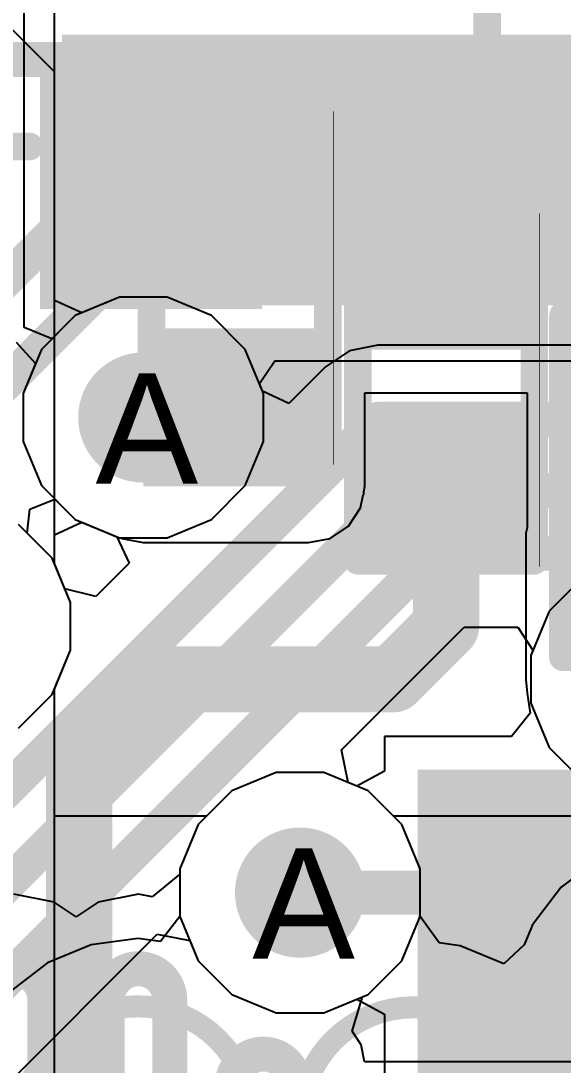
# Model space of a CAD drawing. Header units: inches. Extents: x 0 to 208, y 0 to 213.
# Drawn here: x 4.8399 to 4.9383, y 3.1648 to 3.3543 of the extents above; entities that cross this region are included whole.
import ezdxf

# ---------------------------------------------------------------- set-up
doc = ezdxf.new("R2010")
doc.units = ezdxf.units.IN
doc.header["$MEASUREMENT"] = 0
for name, color, linetype in [('Bottom Layer', 5, 'Continuous'), ('Bottom Overlay', 54, 'Continuous'), ('Bottom Paste', 16, 'Continuous'), ('Bottom Solder', 6, 'Continuous'), ('Drill Drawing', 1, 'Continuous'), ('L2_GND1', 16, 'Continuous'), ('L3_SIG1', 76, 'Continuous'), ('L4_PWR', 90, 'Continuous'), ('L5_GND2', 156, 'Continuous'), ('L6_SIG2', 130, 'Continuous'), ('L7_GND3', 216, 'Continuous'), ('Top Layer', 1, 'Continuous'), ('Top Overlay', 2, 'Continuous'), ('Top Paste', 8, 'Continuous'), ('Top Solder', 216, 'Continuous'), ('Via Holes', 16, 'Continuous')]:
    doc.layers.add(name, color=color, linetype=linetype)
doc.styles.add('Arial', font='', dxfattribs={"height": 0.2})
doc.styles.get('Arial').set_extended_font_data('Arial')

# ---------------------------------------------------------------- blocks, each defined once
blk = doc.blocks.new('RES_0402_B_423')
at = {"layer": 'Bottom Layer'}
for points in [[(-0.0095, 0.0125), (-0.0095, -0.0125), (-0.0275, -0.0125), (-0.0275, 0.0125)], [(0.0275, 0.0125), (0.0275, -0.0125), (0.0095, -0.0125), (0.0095, 0.0125)]]:
    blk.add_hatch(color=5, dxfattribs=at).paths.add_polyline_path(points)
at = {"layer": 'Bottom Paste'}
for points in [[(-0.0095, 0.0125), (-0.0095, -0.0125), (-0.0275, -0.0125), (-0.0275, 0.0125)], [(0.0275, 0.0125), (0.0275, -0.0125), (0.0095, -0.0125), (0.0095, 0.0125)]]:
    blk.add_hatch(color=16, dxfattribs=at).paths.add_polyline_path(points)
at = {"layer": 'Bottom Solder'}
for points in [[(-0.00733, 0.01466), (-0.00733, -0.01467), (-0.02966, -0.01467), (-0.02966, 0.01466)], [(0.02967, 0.01466), (0.02967, -0.01467), (0.00734, -0.01467), (0.00734, 0.01466)]]:
    blk.add_hatch(color=6, dxfattribs=at).paths.add_polyline_path(points)
at = {"layer": 'Bottom Overlay'}
for points in [[(-0.031, -0.016, 0.005, 0.005, 0), (-0.031, 0.016, 0.005, 0.005, 0)], [(0.031, 0.016, 0.005, 0.005, 0), (-0.031, 0.016, 0.005, 0.005, 0)], [(0.032, 0.017, 0.000127, 0.000127, 0), (-0.032, 0.017, 0.000127, 0.000127, 0)], [(0.031, -0.016, 0.005, 0.005, 0), (0.031, 0.016, 0.005, 0.005, 0)], [(0.031, -0.016, 0.005, 0.005, 0), (-0.031, -0.016, 0.005, 0.005, 0)]]:
    blk.add_lwpolyline(points, format="xyseb", dxfattribs=at)
for points in [[(-0.03225, 0.016, 0.0025, 0.0025, 1), (-0.02975, 0.016, 0.0025, 0.0025, 1)], [(-0.03225, 0.016, 0.0025, 0.0025, 1), (-0.02975, 0.016, 0.0025, 0.0025, 1)], [(-0.03203, 0.017, 0.0000635, 0.0000635, 1), (-0.03197, 0.017, 0.0000635, 0.0000635, 1)], [(0.02975, 0.016, 0.0025, 0.0025, 1), (0.03225, 0.016, 0.0025, 0.0025, 1)], [(0.02975, 0.016, 0.0025, 0.0025, 1), (0.03225, 0.016, 0.0025, 0.0025, 1)], [(0.03197, 0.017, 0.0000635, 0.0000635, 1), (0.03203, 0.017, 0.0000635, 0.0000635, 1)], [(-0.03225, -0.016, 0.0025, 0.0025, 1), (-0.02975, -0.016, 0.0025, 0.0025, 1)], [(-0.03225, -0.016, 0.0025, 0.0025, 1), (-0.02975, -0.016, 0.0025, 0.0025, 1)], [(0.02975, -0.016, 0.0025, 0.0025, 1), (0.03225, -0.016, 0.0025, 0.0025, 1)], [(0.02975, -0.016, 0.0025, 0.0025, 1), (0.03225, -0.016, 0.0025, 0.0025, 1)]]:
    blk.add_lwpolyline(points, format="xyseb", close=True, dxfattribs=at)
blk = doc.blocks.new('RES_0402_B_424')
at = {"layer": 'Bottom Layer'}
for points in [[(-0.0095, 0.0125), (-0.0095, -0.0125), (-0.0275, -0.0125), (-0.0275, 0.0125)], [(0.0275, 0.0125), (0.0275, -0.0125), (0.0095, -0.0125), (0.0095, 0.0125)]]:
    blk.add_hatch(color=5, dxfattribs=at).paths.add_polyline_path(points)
at = {"layer": 'Bottom Paste'}
for points in [[(-0.0095, 0.0125), (-0.0095, -0.0125), (-0.0275, -0.0125), (-0.0275, 0.0125)], [(0.0275, 0.0125), (0.0275, -0.0125), (0.0095, -0.0125), (0.0095, 0.0125)]]:
    blk.add_hatch(color=16, dxfattribs=at).paths.add_polyline_path(points)
at = {"layer": 'Bottom Solder'}
for points in [[(-0.00733, 0.01467), (-0.00733, -0.01467), (-0.02967, -0.01467), (-0.02967, 0.01467)], [(0.02967, 0.01467), (0.02967, -0.01467), (0.00733, -0.01467), (0.00733, 0.01467)]]:
    blk.add_hatch(color=6, dxfattribs=at).paths.add_polyline_path(points)
at = {"layer": 'Bottom Overlay'}
for points in [[(-0.031, -0.016, 0.005, 0.005, 0), (-0.031, 0.016, 0.005, 0.005, 0)], [(0.031, 0.016, 0.005, 0.005, 0), (-0.031, 0.016, 0.005, 0.005, 0)], [(0.032, 0.017, 0.000127, 0.000127, 0), (-0.032, 0.017, 0.000127, 0.000127, 0)], [(0.031, -0.016, 0.005, 0.005, 0), (0.031, 0.016, 0.005, 0.005, 0)], [(0.031, -0.016, 0.005, 0.005, 0), (-0.031, -0.016, 0.005, 0.005, 0)]]:
    blk.add_lwpolyline(points, format="xyseb", dxfattribs=at)
for points in [[(-0.03225, 0.016, 0.0025, 0.0025, 1), (-0.02975, 0.016, 0.0025, 0.0025, 1)], [(-0.03225, 0.016, 0.0025, 0.0025, 1), (-0.02975, 0.016, 0.0025, 0.0025, 1)], [(-0.03203, 0.017, 0.0000635, 0.0000635, 1), (-0.03197, 0.017, 0.0000635, 0.0000635, 1)], [(0.02975, 0.016, 0.0025, 0.0025, 1), (0.03225, 0.016, 0.0025, 0.0025, 1)], [(0.02975, 0.016, 0.0025, 0.0025, 1), (0.03225, 0.016, 0.0025, 0.0025, 1)], [(0.03197, 0.017, 0.0000635, 0.0000635, 1), (0.03203, 0.017, 0.0000635, 0.0000635, 1)], [(-0.03225, -0.016, 0.0025, 0.0025, 1), (-0.02975, -0.016, 0.0025, 0.0025, 1)], [(-0.03225, -0.016, 0.0025, 0.0025, 1), (-0.02975, -0.016, 0.0025, 0.0025, 1)], [(0.02975, -0.016, 0.0025, 0.0025, 1), (0.03225, -0.016, 0.0025, 0.0025, 1)], [(0.02975, -0.016, 0.0025, 0.0025, 1), (0.03225, -0.016, 0.0025, 0.0025, 1)]]:
    blk.add_lwpolyline(points, format="xyseb", close=True, dxfattribs=at)
blk = doc.blocks.new('RES_0402_B_425')
at = {"layer": 'Bottom Layer'}
for points in [[(-0.0095, 0.0125), (-0.0095, -0.0125), (-0.0275, -0.0125), (-0.0275, 0.0125)], [(0.0275, 0.0125), (0.0275, -0.0125), (0.0095, -0.0125), (0.0095, 0.0125)]]:
    blk.add_hatch(color=5, dxfattribs=at).paths.add_polyline_path(points)
at = {"layer": 'Bottom Paste'}
for points in [[(-0.0095, 0.0125), (-0.0095, -0.0125), (-0.0275, -0.0125), (-0.0275, 0.0125)], [(0.0275, 0.0125), (0.0275, -0.0125), (0.0095, -0.0125), (0.0095, 0.0125)]]:
    blk.add_hatch(color=16, dxfattribs=at).paths.add_polyline_path(points)
at = {"layer": 'Bottom Solder'}
for points in [[(-0.00733, 0.01466), (-0.00733, -0.01467), (-0.02966, -0.01467), (-0.02966, 0.01466)], [(0.02967, 0.01466), (0.02967, -0.01467), (0.00734, -0.01467), (0.00734, 0.01466)]]:
    blk.add_hatch(color=6, dxfattribs=at).paths.add_polyline_path(points)
at = {"layer": 'Bottom Overlay'}
for points in [[(-0.031, -0.016, 0.005, 0.005, 0), (-0.031, 0.016, 0.005, 0.005, 0)], [(0.031, 0.016, 0.005, 0.005, 0), (-0.031, 0.016, 0.005, 0.005, 0)], [(0.032, 0.017, 0.000127, 0.000127, 0), (-0.032, 0.017, 0.000127, 0.000127, 0)], [(0.031, -0.016, 0.005, 0.005, 0), (0.031, 0.016, 0.005, 0.005, 0)], [(0.031, -0.016, 0.005, 0.005, 0), (-0.031, -0.016, 0.005, 0.005, 0)]]:
    blk.add_lwpolyline(points, format="xyseb", dxfattribs=at)
for points in [[(-0.03225, 0.016, 0.0025, 0.0025, 1), (-0.02975, 0.016, 0.0025, 0.0025, 1)], [(-0.03225, 0.016, 0.0025, 0.0025, 1), (-0.02975, 0.016, 0.0025, 0.0025, 1)], [(-0.03203, 0.017, 0.0000635, 0.0000635, 1), (-0.03197, 0.017, 0.0000635, 0.0000635, 1)], [(0.02975, 0.016, 0.0025, 0.0025, 1), (0.03225, 0.016, 0.0025, 0.0025, 1)], [(0.02975, 0.016, 0.0025, 0.0025, 1), (0.03225, 0.016, 0.0025, 0.0025, 1)], [(0.03197, 0.017, 0.0000635, 0.0000635, 1), (0.03203, 0.017, 0.0000635, 0.0000635, 1)], [(-0.03225, -0.016, 0.0025, 0.0025, 1), (-0.02975, -0.016, 0.0025, 0.0025, 1)], [(-0.03225, -0.016, 0.0025, 0.0025, 1), (-0.02975, -0.016, 0.0025, 0.0025, 1)], [(0.02975, -0.016, 0.0025, 0.0025, 1), (0.03225, -0.016, 0.0025, 0.0025, 1)], [(0.02975, -0.016, 0.0025, 0.0025, 1), (0.03225, -0.016, 0.0025, 0.0025, 1)]]:
    blk.add_lwpolyline(points, format="xyseb", close=True, dxfattribs=at)
blk = doc.blocks.new('SOT_23_499')
at = {"layer": 'Top Layer'}
for points in [[(-0.01614, 0.05748), (0.01614, 0.05748), (0.01614, 0.02126), (-0.01614, 0.02126)], [(-0.05354, -0.02126), (-0.02126, -0.02126), (-0.02126, -0.05748), (-0.05354, -0.05748)], [(0.02126, -0.02126), (0.05354, -0.02126), (0.05354, -0.05748), (0.02126, -0.05748)]]:
    blk.add_hatch(color=1, dxfattribs=at).paths.add_polyline_path(points)
at = {"layer": 'Top Paste'}
for points in [[(-0.01614, 0.05748), (0.01614, 0.05748), (0.01614, 0.02126), (-0.01614, 0.02126)], [(-0.05354, -0.02126), (-0.02126, -0.02126), (-0.02126, -0.05748), (-0.05354, -0.05748)], [(0.02126, -0.02126), (0.05354, -0.02126), (0.05354, -0.05748), (0.02126, -0.05748)]]:
    blk.add_hatch(color=8, dxfattribs=at).paths.add_polyline_path(points)
at = {"layer": 'Top Solder'}
for points in [[(-0.02014, 0.06148), (0.02014, 0.06148), (0.02014, 0.01726), (-0.02014, 0.01726)], [(-0.05754, -0.01726), (-0.01726, -0.01726), (-0.01726, -0.06148), (-0.05754, -0.06148)], [(0.01726, -0.01726), (0.05754, -0.01726), (0.05754, -0.06148), (0.01726, -0.06148)]]:
    blk.add_hatch(color=216, dxfattribs=at).paths.add_polyline_path(points)
at = {"layer": 'Top Overlay'}
for points in [[(-0.061, 0.032, 0.005, 0.005, 0), (-0.061, -0.023, 0.005, 0.005, 0)], [(-0.022, 0.032, 0.005, 0.005, 0), (-0.061, 0.032, 0.005, 0.005, 0)], [(0.061, 0.032, 0.005, 0.005, 0), (0.022, 0.032, 0.005, 0.005, 0)], [(0.061, 0.032, 0.005, 0.005, 0), (0.061, -0.023, 0.005, 0.005, 0)], [(0.013, -0.031, 0.005, 0.005, 0), (-0.013, -0.031, 0.005, 0.005, 0)], [(-0.061, -0.046, 0.005, 0.005, 0), (-0.066, -0.041, 0.005, 0.005, 0)], [(-0.066, -0.041, 0.005, 0.005, 0), (-0.066, -0.051, 0.005, 0.005, 0)], [(-0.061, -0.046, 0.005, 0.005, 0), (-0.066, -0.051, 0.005, 0.005, 0)]]:
    blk.add_lwpolyline(points, format="xyseb", dxfattribs=at)
for points in [[(-0.06225, 0.032, 0.0025, 0.0025, 1), (-0.05975, 0.032, 0.0025, 0.0025, 1)], [(-0.06225, 0.032, 0.0025, 0.0025, 1), (-0.05975, 0.032, 0.0025, 0.0025, 1)], [(-0.02325, 0.032, 0.0025, 0.0025, 1), (-0.02075, 0.032, 0.0025, 0.0025, 1)], [(0.02075, 0.032, 0.0025, 0.0025, 1), (0.02325, 0.032, 0.0025, 0.0025, 1)], [(0.05975, 0.032, 0.0025, 0.0025, 1), (0.06225, 0.032, 0.0025, 0.0025, 1)], [(0.05975, 0.032, 0.0025, 0.0025, 1), (0.06225, 0.032, 0.0025, 0.0025, 1)], [(-0.06225, -0.023, 0.0025, 0.0025, 1), (-0.05975, -0.023, 0.0025, 0.0025, 1)], [(0.05975, -0.023, 0.0025, 0.0025, 1), (0.06225, -0.023, 0.0025, 0.0025, 1)], [(-0.01425, -0.031, 0.0025, 0.0025, 1), (-0.01175, -0.031, 0.0025, 0.0025, 1)], [(0.01175, -0.031, 0.0025, 0.0025, 1), (0.01425, -0.031, 0.0025, 0.0025, 1)], [(-0.06725, -0.041, 0.0025, 0.0025, 1), (-0.06475, -0.041, 0.0025, 0.0025, 1)], [(-0.06725, -0.041, 0.0025, 0.0025, 1), (-0.06475, -0.041, 0.0025, 0.0025, 1)], [(-0.06225, -0.046, 0.0025, 0.0025, 1), (-0.05975, -0.046, 0.0025, 0.0025, 1)], [(-0.06225, -0.046, 0.0025, 0.0025, 1), (-0.05975, -0.046, 0.0025, 0.0025, 1)], [(-0.06725, -0.051, 0.0025, 0.0025, 1), (-0.06475, -0.051, 0.0025, 0.0025, 1)], [(-0.06725, -0.051, 0.0025, 0.0025, 1), (-0.06475, -0.051, 0.0025, 0.0025, 1)]]:
    blk.add_lwpolyline(points, format="xyseb", close=True, dxfattribs=at)
blk = doc.blocks.new('MAKK2016T2R2M__B_510')
at = {"layer": 'Bottom Layer'}
for points in [[(-0.04331, 0.03543), (-0.01575, 0.03543), (-0.01575, -0.03543), (-0.04331, -0.03543)], [(0.01575, 0.03543), (0.04331, 0.03543), (0.04331, -0.03543), (0.01575, -0.03543)]]:
    blk.add_hatch(color=5, dxfattribs=at).paths.add_polyline_path(points)
at = {"layer": 'Bottom Paste'}
for points in [[(-0.04331, 0.03543), (-0.01575, 0.03543), (-0.01575, -0.03543), (-0.04331, -0.03543)], [(0.01575, 0.03543), (0.04331, 0.03543), (0.04331, -0.03543), (0.01575, -0.03543)]]:
    blk.add_hatch(color=16, dxfattribs=at).paths.add_polyline_path(points)
at = {"layer": 'Bottom Solder'}
for points in [[(-0.04731, 0.03943), (-0.01175, 0.03943), (-0.01175, -0.03943), (-0.04731, -0.03943)], [(0.01175, 0.03943), (0.04731, 0.03943), (0.04731, -0.03943), (0.01175, -0.03943)]]:
    blk.add_hatch(color=6, dxfattribs=at).paths.add_polyline_path(points)
at = {"layer": 'Bottom Overlay'}
for points in [[(0.007, 0.034, 0.005, 0.005, 0), (-0.008, 0.034, 0.005, 0.005, 0)], [(0.007, -0.034, 0.005, 0.005, 0), (-0.008, -0.034, 0.005, 0.005, 0)]]:
    blk.add_lwpolyline(points, format="xyseb", dxfattribs=at)
for points in [[(-0.00925, 0.034, 0.0025, 0.0025, 1), (-0.00675, 0.034, 0.0025, 0.0025, 1)], [(0.00575, 0.034, 0.0025, 0.0025, 1), (0.00825, 0.034, 0.0025, 0.0025, 1)], [(-0.00925, -0.034, 0.0025, 0.0025, 1), (-0.00675, -0.034, 0.0025, 0.0025, 1)], [(0.00575, -0.034, 0.0025, 0.0025, 1), (0.00825, -0.034, 0.0025, 0.0025, 1)]]:
    blk.add_lwpolyline(points, format="xyseb", close=True, dxfattribs=at)

msp = doc.modelspace()

# ---------------------------------------------------------------- hatches: boundary and pattern name
at = {"layer": 'Bottom Layer'}
msp.add_hatch(color=5, dxfattribs=at).paths.add_polyline_path([(4.86212, 3.29531), (4.86212, 3.26981), (4.89212, 3.26981), (4.89212, 3.29531)])
h = msp.add_hatch(color=5, dxfattribs=at)
edge = h.paths.add_edge_path()
edge.add_arc((4.86212, 3.28231), 0.01181, 0, 360)
h = msp.add_hatch(color=5, dxfattribs=at)
edge = h.paths.add_edge_path()
edge.add_arc((4.89056, 3.19612), 0.01181, 0, 360)
at = {"layer": 'L2_GND1'}
h = msp.add_hatch(color=16, dxfattribs=at)
edge = h.paths.add_edge_path()
edge.add_arc((4.86212, 3.28231), 0.01181, 0, 360)
h = msp.add_hatch(color=16, dxfattribs=at)
edge = h.paths.add_edge_path()
edge.add_arc((4.89056, 3.19612), 0.01181, 0, 360)
at = {"layer": 'L3_SIG1'}
h = msp.add_hatch(color=76, dxfattribs=at)
edge = h.paths.add_edge_path()
edge.add_arc((4.86212, 3.28231), 0.01181, 0, 360)
h = msp.add_hatch(color=76, dxfattribs=at)
edge = h.paths.add_edge_path()
edge.add_arc((4.89056, 3.19612), 0.01181, 0, 360)
at = {"layer": 'L4_PWR'}
h = msp.add_hatch(color=90, dxfattribs=at)
edge = h.paths.add_edge_path()
edge.add_arc((4.86212, 3.28231), 0.01181, 0, 360)
h = msp.add_hatch(color=90, dxfattribs=at)
edge = h.paths.add_edge_path()
edge.add_arc((4.89056, 3.19612), 0.01181, 0, 360)
at = {"layer": 'L5_GND2'}
h = msp.add_hatch(color=156, dxfattribs=at)
edge = h.paths.add_edge_path()
edge.add_arc((4.86212, 3.28231), 0.01181, 0, 360)
h = msp.add_hatch(color=156, dxfattribs=at)
edge = h.paths.add_edge_path()
edge.add_arc((4.89056, 3.19612), 0.01181, 0, 360)
at = {"layer": 'L6_SIG2'}
h = msp.add_hatch(color=130, dxfattribs=at)
edge = h.paths.add_edge_path()
edge.add_arc((4.86212, 3.28231), 0.01181, 0, 360)
h = msp.add_hatch(color=130, dxfattribs=at)
edge = h.paths.add_edge_path()
edge.add_arc((4.89056, 3.19612), 0.01181, 0, 360)
at = {"layer": 'L7_GND3'}
h = msp.add_hatch(color=216, dxfattribs=at)
edge = h.paths.add_edge_path()
edge.add_arc((4.86212, 3.28231), 0.01181, 0, 360)
h = msp.add_hatch(color=216, dxfattribs=at)
edge = h.paths.add_edge_path()
edge.add_arc((4.89056, 3.19612), 0.01181, 0, 360)
at = {"layer": 'Top Layer'}
msp.add_hatch(color=1, dxfattribs=at).paths.add_polyline_path([(4.84736, 3.30281), (4.98465, 3.30281), (4.98465, 3.35176), (4.84736, 3.35176)])
h = msp.add_hatch(color=1, dxfattribs=at)
edge = h.paths.add_edge_path()
edge.add_arc((4.86212, 3.28231), 0.01181, 0, 360)
h = msp.add_hatch(color=1, dxfattribs=at)
edge = h.paths.add_edge_path()
edge.add_arc((4.89056, 3.19612), 0.01181, 0, 360)
at = {"layer": 'Via Holes'}
h = msp.add_hatch(color=7, dxfattribs=at)
edge = h.paths.add_edge_path()
edge.add_arc((4.86212, 3.28231), 0.00591, 0, 360)
h = msp.add_hatch(color=7, dxfattribs=at)
edge = h.paths.add_edge_path()
edge.add_arc((4.89056, 3.19612), 0.00591, 0, 360)

# ---------------------------------------------------------------- linework, layer by layer
at = {"layer": 'Bottom Layer'}
for p, q in [((4.90231, 3.26981), (4.90231, 3.28681)), ((4.90231, 3.28681), (4.93175, 3.28681)), ((4.93175, 3.28681), (4.93175, 3.2623)), ((4.90154, 3.26591), (4.90202, 3.26831)), ((4.90202, 3.26831), (4.90212, 3.26831)), ((4.90212, 3.26883), (4.90231, 3.26981)), ((4.90212, 3.26831), (4.90212, 3.26883)), ((4.84152, 3.26568), (4.8461, 3.26749)), ((4.8461, 3.26749), (4.84976, 3.26382)), ((4.84104, 3.26136), (4.84152, 3.26568)), ((4.89933, 3.2626), (4.90154, 3.26591)), ((4.84976, 3.26382), (4.85778, 3.2605)), ((4.89602, 3.26039), (4.89933, 3.2626)), ((4.93175, 3.2623), (4.93155, 3.26131)), ((4.8456, 3.25679), (4.84104, 3.26136)), ((4.85778, 3.2605), (4.85805, 3.2605)), ((4.85805, 3.2605), (4.85822, 3.26039)), ((4.85822, 3.26039), (4.86212, 3.25961)), ((4.89212, 3.25961), (4.89602, 3.26039)), ((4.93155, 3.26131), (4.93155, 3.23481)), ((4.86212, 3.25961), (4.89212, 3.25961)), ((4.84893, 3.24877), (4.8456, 3.25679)), ((4.84893, 3.24009), (4.84893, 3.24877)), ((4.8456, 3.23208), (4.84893, 3.24009)), ((4.93155, 3.23481), (4.93175, 3.23231)), ((4.83947, 3.22594), (4.8456, 3.23208)), ((4.93175, 3.23231), (4.93175, 3.23231)), ((4.93175, 3.23231), (4.9323, 3.22866)), ((4.9323, 3.22866), (4.92893, 3.22443)), ((4.92893, 3.22443), (4.90588, 3.22443)), ((4.90588, 3.22443), (4.90588, 3.21817)), ((4.88622, 3.21793), (4.8782, 3.21461)), ((4.89489, 3.21793), (4.88622, 3.21793)), ((4.90088, 3.21545), (4.89489, 3.21793)), ((4.90588, 3.21817), (4.90088, 3.21545)), ((4.8782, 3.21461), (4.87206, 3.20848)), ((4.87206, 3.20848), (4.86874, 3.20046)), ((4.86874, 3.20046), (4.86874, 3.19178)), ((4.86874, 3.19178), (4.87206, 3.18377)), ((4.87206, 3.18377), (4.8782, 3.17763)), ((4.8782, 3.17763), (4.88622, 3.17431)), ((4.89489, 3.17431), (4.90088, 3.17679)), ((4.90088, 3.17679), (4.90588, 3.17407)), ((4.88622, 3.17431), (4.89489, 3.17431)), ((4.90588, 3.17407), (4.90588, 3.13357))]:
    msp.add_line(p, q, dxfattribs=at)
for points in [[(4.83636, 3.34726, 0.00633, 0.00633, 0), (5.0357, 3.34726, 0.00633, 0.00633, 0)], [(4.76182, 3.23183, 0.00633, 0.00633, 0), (4.85429, 3.32431, 0.00633, 0.00633, 0)], [(4.85429, 3.32431, 0.00633, 0.00633, 0), (4.87962, 3.32431, 0.00633, 0.00633, 0)], [(4.87962, 3.32431, 0.00633, 0.00633, 0), (4.97825, 3.32431, 0.00633, 0.00633, 0)], [(4.82711, 3.27844, 0.00633, 0.00633, 0), (4.85448, 3.30581, 0.00633, 0.00633, 0)], [(4.85448, 3.30581, 0.00633, 0.00633, 0), (4.91706, 3.30581, 0.00633, 0.00633, 0)], [(4.91706, 3.30581, 0.00633, 0.00633, 0), (4.98069, 3.30581, 0.00633, 0.00633, 0)], [(4.91706, 3.24443, 0.012, 0.012, 0), (4.91706, 3.26881, 0.012, 0.012, 0)], [(4.90744, 3.23481, 0.012, 0.012, 0), (4.91706, 3.24443, 0.012, 0.012, 0)], [(4.8505, 3.21798, 0.012, 0.012, 0), (4.86733, 3.23481, 0.012, 0.012, 0)], [(4.86733, 3.23481, 0.012, 0.012, 0), (4.90744, 3.23481, 0.012, 0.012, 0)], [(4.8505, 3.097, 0.012, 0.012, 0), (4.8505, 3.21798, 0.012, 0.012, 0)], [(4.89056, 3.19612, 0.008, 0.008, 0), (4.92045, 3.19612, 0.008, 0.008, 0)], [(4.92045, 3.19612, 0.008, 0.008, 0), (4.92875, 3.18782, 0.008, 0.008, 0)], [(4.92875, 3.11757, 0.008, 0.008, 0), (4.92875, 3.18782, 0.008, 0.008, 0)]]:
    msp.add_lwpolyline(points, format="xyseb", dxfattribs=at)
for points in [[(4.85271, 3.32431, 0.00316, 0.00316, 1), (4.85588, 3.32431, 0.00316, 0.00316, 1)], [(4.85271, 3.32431, 0.00316, 0.00316, 1), (4.85588, 3.32431, 0.00316, 0.00316, 1)], [(4.87804, 3.32431, 0.00316, 0.00316, 1), (4.8812, 3.32431, 0.00316, 0.00316, 1)], [(4.87804, 3.32431, 0.00316, 0.00316, 1), (4.8812, 3.32431, 0.00316, 0.00316, 1)], [(4.8529, 3.30581, 0.00316, 0.00316, 1), (4.85606, 3.30581, 0.00316, 0.00316, 1)], [(4.8529, 3.30581, 0.00316, 0.00316, 1), (4.85606, 3.30581, 0.00316, 0.00316, 1)], [(4.91547, 3.30581, 0.00316, 0.00316, 1), (4.91864, 3.30581, 0.00316, 0.00316, 1)], [(4.91547, 3.30581, 0.00316, 0.00316, 1), (4.91864, 3.30581, 0.00316, 0.00316, 1)], [(4.91406, 3.26881, 0.006, 0.006, 1), (4.92006, 3.26881, 0.006, 0.006, 1)], [(4.91406, 3.24443, 0.006, 0.006, 1), (4.92006, 3.24443, 0.006, 0.006, 1)], [(4.91406, 3.24443, 0.006, 0.006, 1), (4.92006, 3.24443, 0.006, 0.006, 1)], [(4.86433, 3.23481, 0.006, 0.006, 1), (4.87033, 3.23481, 0.006, 0.006, 1)], [(4.86433, 3.23481, 0.006, 0.006, 1), (4.87033, 3.23481, 0.006, 0.006, 1)], [(4.90444, 3.23481, 0.006, 0.006, 1), (4.91044, 3.23481, 0.006, 0.006, 1)], [(4.90444, 3.23481, 0.006, 0.006, 1), (4.91044, 3.23481, 0.006, 0.006, 1)], [(4.8475, 3.21798, 0.006, 0.006, 1), (4.8535, 3.21798, 0.006, 0.006, 1)], [(4.8475, 3.21798, 0.006, 0.006, 1), (4.8535, 3.21798, 0.006, 0.006, 1)], [(4.88856, 3.19612, 0.004, 0.004, 1), (4.89256, 3.19612, 0.004, 0.004, 1)], [(4.91845, 3.19612, 0.004, 0.004, 1), (4.92245, 3.19612, 0.004, 0.004, 1)], [(4.91845, 3.19612, 0.004, 0.004, 1), (4.92245, 3.19612, 0.004, 0.004, 1)], [(4.92675, 3.18782, 0.004, 0.004, 1), (4.93075, 3.18782, 0.004, 0.004, 1)], [(4.92675, 3.18782, 0.004, 0.004, 1), (4.93075, 3.18782, 0.004, 0.004, 1)]]:
    msp.add_lwpolyline(points, format="xyseb", close=True, dxfattribs=at)
at = {"layer": 'L2_GND1'}
for p, q in [((4.85778, 3.30412), (4.84976, 3.3008)), ((4.86646, 3.30412), (4.85778, 3.30412)), ((4.87447, 3.3008), (4.86646, 3.30412)), ((4.84976, 3.3008), (4.84363, 3.29467)), ((4.88061, 3.29467), (4.87447, 3.3008)), ((4.84363, 3.29467), (4.84031, 3.28665)), ((4.88374, 3.28711), (4.88061, 3.29467)), ((4.90469, 3.29542), (4.89955, 3.2944)), ((5.3338, 3.29542), (4.90469, 3.29542)), ((4.89955, 3.2944), (4.8952, 3.29149)), ((4.8952, 3.29149), (4.88855, 3.28484)), ((4.88855, 3.28484), (4.88374, 3.28711)), ((4.84031, 3.28665), (4.84031, 3.27797)), ((4.84031, 3.27797), (4.84363, 3.26996)), ((4.84363, 3.26996), (4.84976, 3.26382)), ((4.8456, 3.25679), (4.83947, 3.26292)), ((4.84976, 3.26382), (4.85732, 3.26069)), ((4.85732, 3.26069), (4.85958, 3.25588)), ((4.84789, 3.25126), (4.8456, 3.25679)), ((4.85958, 3.25588), (4.85354, 3.24984)), ((4.85354, 3.24984), (4.84789, 3.25126)), ((4.8981, 3.22202), (4.92033, 3.24425)), ((4.92033, 3.24425), (4.93005, 3.24425)), ((4.93005, 3.24425), (4.93282, 3.24009)), ((4.93282, 3.24009), (4.93244, 3.23915)), ((4.93244, 3.23915), (4.93244, 3.23047)), ((4.93244, 3.23047), (4.93576, 3.22246)), ((4.89927, 3.21612), (4.8981, 3.22202)), ((4.93576, 3.22246), (4.94189, 3.21632)), ((4.90291, 3.21461), (4.89927, 3.21612)), ((4.90905, 3.20848), (4.90291, 3.21461)), ((4.91237, 3.20046), (4.90905, 3.20848)), ((4.91237, 3.19178), (4.91237, 3.20046)), ((4.90905, 3.18377), (4.91237, 3.19178)), ((4.77528, 3.0992), (4.86466, 3.18858)), ((4.86466, 3.18858), (4.87056, 3.18741)), ((4.87056, 3.18741), (4.87206, 3.18377)), ((4.87206, 3.18377), (4.8782, 3.17763)), ((4.90291, 3.17763), (4.90905, 3.18377)), ((4.8782, 3.17763), (4.88622, 3.17431)), ((4.89489, 3.17431), (4.90291, 3.17763)), ((4.88622, 3.17431), (4.89489, 3.17431))]:
    msp.add_line(p, q, dxfattribs=at)
for points in [[(4.52969, 2.907, 0.00633, 0.00633, 0), (4.90469, 3.282, 0.00633, 0.00633, 0)], [(4.90469, 3.282, 0.00633, 0.00633, 0), (5.452, 3.282, 0.00633, 0.00633, 0)], [(4.50589, 2.866, 0.00633, 0.00633, 0), (4.90889, 3.269, 0.00633, 0.00633, 0)], [(4.90889, 3.269, 0.00633, 0.00633, 0), (5.18755, 3.269, 0.00633, 0.00633, 0)], [(4.51093, 2.85384, 0.00633, 0.00633, 0), (4.91477, 3.25767, 0.00633, 0.00633, 0)], [(4.91477, 3.25767, 0.00633, 0.00633, 0), (5.18168, 3.25767, 0.00633, 0.00633, 0)]]:
    msp.add_lwpolyline(points, format="xyseb", dxfattribs=at)
for points in [[(4.9031, 3.282, 0.00316, 0.00316, 1), (4.90627, 3.282, 0.00316, 0.00316, 1)], [(4.9031, 3.282, 0.00316, 0.00316, 1), (4.90627, 3.282, 0.00316, 0.00316, 1)], [(4.90731, 3.269, 0.00316, 0.00316, 1), (4.91047, 3.269, 0.00316, 0.00316, 1)], [(4.90731, 3.269, 0.00316, 0.00316, 1), (4.91047, 3.269, 0.00316, 0.00316, 1)], [(4.91318, 3.25767, 0.00316, 0.00316, 1), (4.91635, 3.25767, 0.00316, 0.00316, 1)], [(4.91318, 3.25767, 0.00316, 0.00316, 1), (4.91635, 3.25767, 0.00316, 0.00316, 1)]]:
    msp.add_lwpolyline(points, format="xyseb", close=True, dxfattribs=at)
at = {"layer": 'L3_SIG1'}
for p, q in [((4.846, 3.30357), (4.846, 3.53337)), ((4.85778, 3.30412), (4.851, 3.30131)), ((4.86646, 3.30412), (4.85778, 3.30412)), ((4.87447, 3.3008), (4.86646, 3.30412)), ((4.851, 3.30131), (4.846, 3.30357)), ((4.88061, 3.29467), (4.87447, 3.3008)), ((4.88393, 3.28665), (4.88061, 3.29467)), ((4.88393, 3.27797), (4.88393, 3.28665)), ((4.88061, 3.26996), (4.88393, 3.27797)), ((4.87447, 3.26382), (4.88061, 3.26996)), ((4.846, 3.26105), (4.851, 3.26331)), ((4.851, 3.26331), (4.85778, 3.2605)), ((4.86646, 3.2605), (4.87447, 3.26382)), ((4.846, 3.25583), (4.846, 3.26105)), ((4.85778, 3.2605), (4.86646, 3.2605)), ((4.84893, 3.24877), (4.846, 3.25583)), ((4.94189, 3.2533), (4.93576, 3.24717)), ((4.84893, 3.24009), (4.84893, 3.24877)), ((4.93576, 3.24717), (4.93244, 3.23915)), ((4.846, 3.23303), (4.84893, 3.24009)), ((4.93244, 3.23915), (4.93244, 3.23047)), ((4.846, 3.137), (4.846, 3.23303)), ((4.93244, 3.23047), (4.93576, 3.22246)), ((4.93576, 3.22246), (4.94189, 3.21632))]:
    msp.add_line(p, q, dxfattribs=at)
at = {"layer": 'L4_PWR'}
for p, q in [((4.846, 3.345), (4.7728, 3.4182)), ((4.846, 3.25583), (4.846, 3.345)), ((4.84893, 3.24877), (4.846, 3.25583)), ((4.84893, 3.24009), (4.84893, 3.24877)), ((4.846, 3.23303), (4.84893, 3.24009)), ((4.846, 3.21), (4.846, 3.23303)), ((4.88622, 3.21793), (4.8782, 3.21461)), ((4.89489, 3.21793), (4.88622, 3.21793)), ((4.90291, 3.21461), (4.89489, 3.21793)), ((4.8782, 3.21461), (4.87359, 3.21)), ((4.90752, 3.21), (4.90291, 3.21461)), ((4.87359, 3.21), (4.846, 3.21)), ((4.98381, 3.21), (4.90752, 3.21))]:
    msp.add_line(p, q, dxfattribs=at)
at = {"layer": 'L5_GND2'}
for p, q in [((4.85778, 3.30412), (4.84976, 3.3008)), ((4.86646, 3.30412), (4.85778, 3.30412)), ((4.87447, 3.3008), (4.86646, 3.30412)), ((4.84976, 3.3008), (4.84363, 3.29467)), ((4.88061, 3.29467), (4.87447, 3.3008)), ((4.84363, 3.29467), (4.84031, 3.28665)), ((4.88393, 3.28665), (4.88061, 3.29467)), ((4.84031, 3.28665), (4.84031, 3.27797)), ((4.88393, 3.27797), (4.88393, 3.28665)), ((4.84031, 3.27797), (4.84363, 3.26996)), ((4.88061, 3.26996), (4.88393, 3.27797)), ((4.84363, 3.26996), (4.84976, 3.26382)), ((4.87447, 3.26382), (4.88061, 3.26996)), ((4.8456, 3.25679), (4.83947, 3.26292)), ((4.84976, 3.26382), (4.85778, 3.2605)), ((4.86646, 3.2605), (4.87447, 3.26382)), ((4.85778, 3.2605), (4.86646, 3.2605)), ((4.84893, 3.24877), (4.8456, 3.25679)), ((4.94189, 3.2533), (4.93576, 3.24717)), ((4.84893, 3.24009), (4.84893, 3.24877)), ((4.93576, 3.24717), (4.93244, 3.23915)), ((4.8456, 3.23208), (4.84893, 3.24009)), ((4.93244, 3.23915), (4.93244, 3.23047)), ((4.83947, 3.22594), (4.8456, 3.23208)), ((4.93244, 3.23047), (4.93576, 3.22246)), ((4.93576, 3.22246), (4.94189, 3.21632)), ((4.88622, 3.21793), (4.8782, 3.21461)), ((4.89489, 3.21793), (4.88622, 3.21793)), ((4.90291, 3.21461), (4.89489, 3.21793)), ((4.8782, 3.21461), (4.87206, 3.20848)), ((4.90905, 3.20848), (4.90291, 3.21461)), ((4.87206, 3.20848), (4.86874, 3.20046)), ((4.91237, 3.20046), (4.90905, 3.20848)), ((4.86874, 3.20046), (4.86874, 3.19178)), ((4.91237, 3.19178), (4.91237, 3.20046)), ((4.86874, 3.19178), (4.87206, 3.18377)), ((4.90905, 3.18377), (4.91237, 3.19178)), ((4.87206, 3.18377), (4.8782, 3.17763)), ((4.90291, 3.17763), (4.90905, 3.18377)), ((4.8782, 3.17763), (4.88622, 3.17431)), ((4.89489, 3.17431), (4.90291, 3.17763)), ((4.88622, 3.17431), (4.89489, 3.17431))]:
    msp.add_line(p, q, dxfattribs=at)
at = {"layer": 'L6_SIG2'}
for p, q in [((4.84054, 3.29865), (4.84054, 3.73255)), ((4.85778, 3.30412), (4.84976, 3.3008)), ((4.86646, 3.30412), (4.85778, 3.30412)), ((4.87447, 3.3008), (4.86646, 3.30412)), ((4.84976, 3.3008), (4.84554, 3.29657)), ((4.88061, 3.29467), (4.87447, 3.3008)), ((4.84554, 3.29657), (4.84054, 3.29865)), ((4.88393, 3.28665), (4.88061, 3.29467)), ((4.88393, 3.27797), (4.88393, 3.28665)), ((4.88061, 3.26996), (4.88393, 3.27797)), ((4.87447, 3.26382), (4.88061, 3.26996)), ((4.84152, 3.26568), (4.8461, 3.26749)), ((4.8461, 3.26749), (4.84976, 3.26382)), ((4.84104, 3.26136), (4.84152, 3.26568)), ((4.84976, 3.26382), (4.85778, 3.2605)), ((4.86646, 3.2605), (4.87447, 3.26382)), ((4.8456, 3.25679), (4.84104, 3.26136)), ((4.85778, 3.2605), (4.86646, 3.2605)), ((4.84893, 3.24877), (4.8456, 3.25679)), ((4.94189, 3.2533), (4.93576, 3.24717)), ((4.84893, 3.24009), (4.84893, 3.24877)), ((4.93576, 3.24717), (4.93244, 3.23915)), ((4.8456, 3.23208), (4.84893, 3.24009)), ((4.93244, 3.23915), (4.93244, 3.23047)), ((4.83947, 3.22594), (4.8456, 3.23208)), ((4.93244, 3.23047), (4.93576, 3.22246)), ((4.93576, 3.22246), (4.94189, 3.21632)), ((4.88622, 3.21793), (4.8782, 3.21461)), ((4.89489, 3.21793), (4.88622, 3.21793)), ((4.90291, 3.21461), (4.89489, 3.21793)), ((4.8782, 3.21461), (4.87206, 3.20848)), ((4.90905, 3.20848), (4.90291, 3.21461)), ((4.87206, 3.20848), (4.86874, 3.20046)), ((4.91237, 3.20046), (4.90905, 3.20848)), ((4.86874, 3.20046), (4.86874, 3.19946)), ((4.91237, 3.19178), (4.91237, 3.20046)), ((4.86874, 3.19946), (4.86374, 3.19536)), ((4.84595, 3.19439), (4.83861, 3.19585)), ((4.84994, 3.19173), (4.84595, 3.19439)), ((4.85392, 3.19439), (4.84994, 3.19173)), ((4.86127, 3.19585), (4.85392, 3.19439)), ((4.86374, 3.19536), (4.86127, 3.19585)), ((4.90905, 3.18377), (4.91237, 3.19178)), ((4.90291, 3.17763), (4.90905, 3.18377)), ((4.89999, 3.17101), (4.90187, 3.1772)), ((4.90187, 3.1772), (4.90291, 3.17763)), ((4.90166, 3.16851), (4.89999, 3.17101)), ((4.90228, 3.16542), (4.90166, 3.16851)), ((5.02248, 3.16542), (4.90228, 3.16542))]:
    msp.add_line(p, q, dxfattribs=at)
for points in [[(4.83294, 3.17665, 0.00633, 0.00633, -1), (4.84427, 3.17665, 0.00633, 0.00633, 0)], [(4.8556, 3.17665, 0.00633, 0.00633, -1), (4.86693, 3.17665, 0.00633, 0.00633, 0)], [(4.84427, 3.14766, 0.00633, 0.00633, 0), (4.84427, 3.17665, 0.00633, 0.00633, 0)], [(4.8556, 3.14766, 0.00633, 0.00633, 0), (4.8556, 3.17665, 0.00633, 0.00633, 0)], [(4.86693, 3.14766, 0.00633, 0.00633, 0), (4.86693, 3.17665, 0.00633, 0.00633, 0)], [(4.87826, 3.16116, 0.00633, 0.00633, -1), (4.88959, 3.16116, 0.00633, 0.00633, 0)]]:
    msp.add_lwpolyline(points, format="xyseb", dxfattribs=at)
for points in [[(4.84269, 3.17665, 0.00316, 0.00316, 1), (4.84585, 3.17665, 0.00316, 0.00316, 1)], [(4.84269, 3.17665, 0.00316, 0.00316, 1), (4.84585, 3.17665, 0.00316, 0.00316, 1)], [(4.85402, 3.17665, 0.00316, 0.00316, 1), (4.85718, 3.17665, 0.00316, 0.00316, 1)], [(4.85402, 3.17665, 0.00316, 0.00316, 1), (4.85718, 3.17665, 0.00316, 0.00316, 1)], [(4.86535, 3.17665, 0.00316, 0.00316, 1), (4.86851, 3.17665, 0.00316, 0.00316, 1)], [(4.86535, 3.17665, 0.00316, 0.00316, 1), (4.86851, 3.17665, 0.00316, 0.00316, 1)]]:
    msp.add_lwpolyline(points, format="xyseb", close=True, dxfattribs=at)
at = {"layer": 'L7_GND3'}
for p, q in [((4.85778, 3.30412), (4.84976, 3.3008)), ((4.86646, 3.30412), (4.85778, 3.30412)), ((4.87447, 3.3008), (4.86646, 3.30412)), ((4.84976, 3.3008), (4.84363, 3.29467)), ((4.88061, 3.29467), (4.87447, 3.3008)), ((4.84363, 3.29467), (4.84031, 3.28665)), ((4.88393, 3.28665), (4.88061, 3.29467)), ((4.84031, 3.28665), (4.84031, 3.27797)), ((4.88393, 3.27797), (4.88393, 3.28665)), ((4.84031, 3.27797), (4.84363, 3.26996)), ((4.88061, 3.26996), (4.88393, 3.27797)), ((4.84363, 3.26996), (4.84976, 3.26382)), ((4.87447, 3.26382), (4.88061, 3.26996)), ((4.8456, 3.25679), (4.83947, 3.26292)), ((4.84976, 3.26382), (4.85778, 3.2605)), ((4.86646, 3.2605), (4.87447, 3.26382)), ((4.85778, 3.2605), (4.86646, 3.2605)), ((4.84893, 3.24877), (4.8456, 3.25679)), ((4.94189, 3.2533), (4.93576, 3.24717)), ((4.84893, 3.24009), (4.84893, 3.24877)), ((4.93576, 3.24717), (4.93244, 3.23915)), ((4.8456, 3.23208), (4.84893, 3.24009)), ((4.93244, 3.23915), (4.93244, 3.23047)), ((4.83947, 3.22594), (4.8456, 3.23208)), ((4.93244, 3.23047), (4.93576, 3.22246)), ((4.93576, 3.22246), (4.94189, 3.21632)), ((4.88622, 3.21793), (4.8782, 3.21461)), ((4.89489, 3.21793), (4.88622, 3.21793)), ((4.90291, 3.21461), (4.89489, 3.21793)), ((4.8782, 3.21461), (4.87206, 3.20848)), ((4.90905, 3.20848), (4.90291, 3.21461)), ((4.87206, 3.20848), (4.86874, 3.20046)), ((4.91237, 3.20046), (4.90905, 3.20848)), ((4.94474, 3.20229), (4.93795, 3.19708)), ((4.86874, 3.20046), (4.86874, 3.19178)), ((4.91237, 3.19178), (4.91237, 3.20046)), ((4.93795, 3.19708), (4.93274, 3.19029)), ((4.86874, 3.19178), (4.86522, 3.18723)), ((4.91579, 3.18698), (4.91237, 3.19178)), ((4.93274, 3.19029), (4.93123, 3.18665)), ((4.85264, 3.18665), (4.84474, 3.18337)), ((4.86113, 3.18777), (4.85264, 3.18665)), ((4.86522, 3.18723), (4.86113, 3.18777)), ((4.91961, 3.18647), (4.91579, 3.18698)), ((4.93123, 3.18665), (4.92752, 3.1832)), ((4.92752, 3.1832), (4.91961, 3.18647)), ((4.84474, 3.18337), (4.83795, 3.17817))]:
    msp.add_line(p, q, dxfattribs=at)
for points in [[(4.84063, 3.15499, 0.004, 0.004, -1), (4.88163, 3.15499, 0.004, 0.004, 0)], [(4.89063, 3.15481, 0.004, 0.004, -1), (4.93163, 3.15481, 0.004, 0.004, 0)]]:
    msp.add_lwpolyline(points, format="xyseb", dxfattribs=at)
at = {"layer": 'Top Layer'}
for p, q in [((4.83907, 3.296), (4.84257, 3.29211)), ((4.88318, 3.28846), (4.88596, 3.29262)), ((4.88596, 3.29262), (4.97259, 3.29262)), ((4.84257, 3.29211), (4.84031, 3.28665)), ((4.88393, 3.28665), (4.88318, 3.28846)), ((4.84031, 3.28665), (4.84031, 3.27797)), ((4.88393, 3.27797), (4.88393, 3.28665)), ((4.84031, 3.27797), (4.84363, 3.26996)), ((4.88061, 3.26996), (4.88393, 3.27797)), ((4.84363, 3.26996), (4.84976, 3.26382)), ((4.87447, 3.26382), (4.88061, 3.26996)), ((4.8456, 3.25679), (4.83947, 3.26292)), ((4.84976, 3.26382), (4.85778, 3.2605)), ((4.86646, 3.2605), (4.87447, 3.26382)), ((4.85778, 3.2605), (4.86646, 3.2605)), ((4.84893, 3.24877), (4.8456, 3.25679)), ((4.94189, 3.2533), (4.93576, 3.24717)), ((4.84893, 3.24009), (4.84893, 3.24877)), ((4.93576, 3.24717), (4.93244, 3.23915)), ((4.8456, 3.23208), (4.84893, 3.24009)), ((4.93244, 3.23915), (4.93244, 3.23047)), ((4.83947, 3.22594), (4.8456, 3.23208)), ((4.93244, 3.23047), (4.93576, 3.22246)), ((4.93576, 3.22246), (4.94189, 3.21632)), ((4.88622, 3.21793), (4.8782, 3.21461)), ((4.89489, 3.21793), (4.88622, 3.21793)), ((4.90291, 3.21461), (4.89489, 3.21793)), ((4.8782, 3.21461), (4.87206, 3.20848)), ((4.90905, 3.20848), (4.90291, 3.21461)), ((4.87206, 3.20848), (4.86874, 3.20046)), ((4.91237, 3.20046), (4.90905, 3.20848)), ((4.86874, 3.20046), (4.86874, 3.19178)), ((4.91237, 3.19178), (4.91237, 3.20046)), ((4.86874, 3.19178), (4.87206, 3.18377)), ((4.90905, 3.18377), (4.91237, 3.19178)), ((4.87206, 3.18377), (4.8782, 3.17763)), ((4.90291, 3.17763), (4.90905, 3.18377)), ((4.8782, 3.17763), (4.88622, 3.17431)), ((4.89489, 3.17431), (4.90291, 3.17763)), ((4.88622, 3.17431), (4.89489, 3.17431))]:
    msp.add_line(p, q, dxfattribs=at)

# ---------------------------------------------------------------- block references
for name, p, rotation in [('SOT_23_499', (4.8635, 3.36348), 180), ('RES_0402_B_424', (4.87962, 3.30581), 270), ('RES_0402_B_423', (4.91706, 3.28731), 270), ('RES_0402_B_425', (4.95425, 3.26981), 270), ('MAKK2016T2R2M__B_510', (4.95919, 3.179), 180)]:
    msp.add_blockref(name, p, dxfattribs=dict(rotation=rotation))

# ---------------------------------------------------------------- texts
at = {"layer": 'Drill Drawing', "style": 'Arial'}
for p in [(4.85345, 3.27031), (4.88189, 3.18413)]:
    msp.add_text('A', height=0.02, dxfattribs=at).set_placement(p)

doc.saveas('drawing.dxf')
